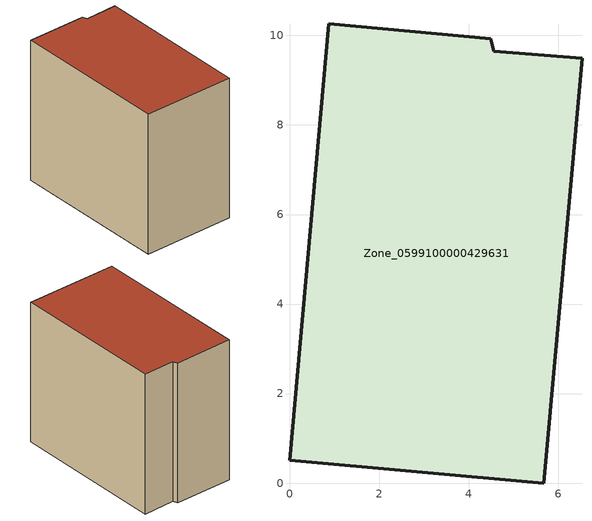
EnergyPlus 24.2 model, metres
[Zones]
Zone_0599100000429631
 floor ground (C_G): 4.56,9.65 6.53,9.49 5.68,0 0,0.51 0.88,10.26 4.5,9.93 z0
 wall outside (C_F): 0,0.51 5.68,0 6.53,9.49 4.56,9.65 4.5,9.93 0.88,10.26 0,0.51 z0:8.83
 roof outside (C_R): 6.53,9.49 4.56,9.65 4.5,9.93 0.88,10.26 0,0.51 5.68,0 z8.83
[BUILDING]
Pand.0599100000429631: North Axis=0; Terrain=City; Loads Convergence Tolerance Value=0.04; Temperature Convergence Tolerance Value=0.4; Solar Distribution=FullExterior; Maximum Number of Warmup Days=25; Minimum Number of Warmup Days=1
[Site:Location]
Rotterdam.The.Hague.AP_ZH_NLD Design_Conditions: Latitude=51.96; Longitude=4.45; Time Zone=1; Elevation=-4.5
[SITE:GROUNDTEMPERATURE:BUILDINGSURFACE]
18, 18, 18, 18, 18, 18, 18, 18, 18, 18, 18, 18
[MATERIAL] Thermal Absorptance=0.9; Solar Absorptance=0.7; Visible Absorptance=0.7
Name | Roughness | Thickness | Conductivity | Density | Specific Heat
G.TI.2006-2014 | MediumSmooth | 0.15 | 0.06 | 540 | 1210
F.TI.2006-2014 | Rough | 0.3 | 0.12 | 1920 | 840
R.TI.2006-2014 | MediumRough | 0.2 | 0.08 | 1500 | 1000
[CONSTRUCTION]
C_G: G.TI.2006-2014
C_F: F.TI.2006-2014
C_R: R.TI.2006-2014
[ZONE]
Zone_0599100000429631: Type=1; Multiplier=1; Ceiling Height=Autocalculate; Volume=Autocalculate; Floor Area=autocalculate; Part of Total Floor Area=Yes
[ZONEINFILTRATION:DESIGNFLOWRATE]
Infil_Zone_0599100000429631: Zone or ZoneList or Space or SpaceList=Zone_0599100000429631; Schedule=AlwaysOn; Design Flow Rate Calculation Method=Flow/Area; Flow Rate per Floor Area=0.0015; Constant Term Coefficient=1; Temperature Term Coefficient=0; Velocity Term Coefficient=0; Velocity Squared Term Coefficient=0
[HVACTEMPLATE:ZONE:IDEALLOADSAIRSYSTEM]
Zone_0599100000429631: Maximum Heating Supply Air Temperature=50; Minimum Cooling Supply Air Temperature=13; Maximum Heating Supply Air Humidity Ratio=0.0156; Minimum Cooling Supply Air Humidity Ratio=0.0077; Heating Limit=NoLimit; Cooling Limit=NoLimit; Dehumidification Control Type=ConstantSensibleHeatRatio; Cooling Sensible Heat Ratio=0.7; Dehumidification Setpoint=60; Humidification Control Type=None; Humidification Setpoint=30; Outdoor Air Method=None; Outdoor Air Flow Rate per Person=0.00944; Outdoor Air Flow Rate per Zone Floor Area=0; Outdoor Air Flow Rate per Zone=0; Demand Controlled Ventilation Type=None; Outdoor Air Economizer Type=NoEconomizer; Heat Recovery Type=None; Sensible Heat Recovery Effectiveness=0.7; Latent Heat Recovery Effectiveness=0.65
[ZONECONTROL:THERMOSTAT]
ThermostatControl_Zone_0599100000429631: Zone or ZoneList=Zone_0599100000429631; Control Type Schedule=DualSetpointControlType; Control 1=Thermostat_Zone_0599100000429631; Temperature Difference Between Cutout And Setpoint=0
[THERMOSTATSETPOINT:DUALSETPOINT]
Thermostat_Zone_0599100000429631: Heating Setpoint Temperature Schedule=HeatingSetpoint_Zone_0599100000429631; Cooling Setpoint Temperature Schedule=CoolingSetpoint_Zone_0599100000429631
[SCHEDULE:COMPACT]
HeatingSetpoint_Zone_0599100000429631: Through: 12/31, For: AllDays, Until: 24:00, 21
CoolingSetpoint_Zone_0599100000429631: Through: 12/31, For: AllDays, Until: 24:00, 24
DualSetpointControlType: Through: 12/31, For: AllDays, Until: 24:00, 4
AlwaysOn: Through: 12/31, For: AllDays, Until: 24:00, 1
